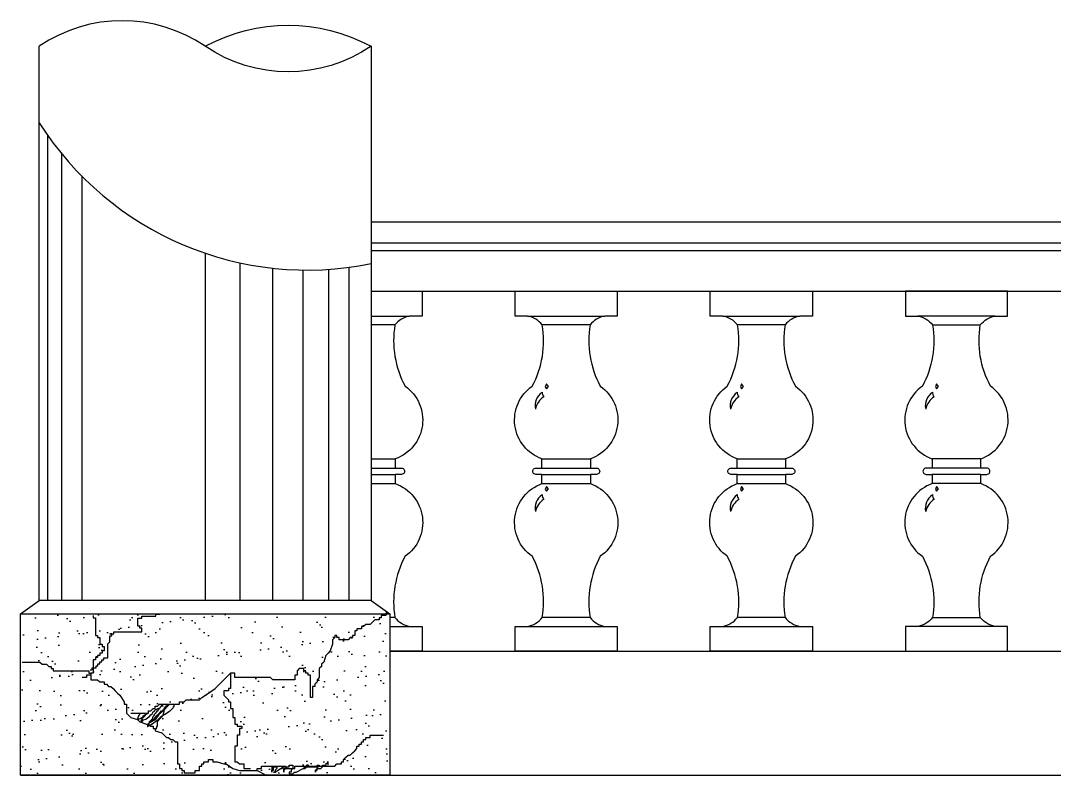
# Model space of a CAD drawing. Extents: x 658 to 3991, y 3094 to 4310.
# Drawn here: x 658 to 2325, y 3094 to 4310 of the extents above; entities that cross this region are included whole.
import ezdxf

# ---------------------------------------------------------------- set-up
doc = ezdxf.new("R2010")
doc.units = 0
doc.header["$LTSCALE"] = 0.85
doc.header["$MEASUREMENT"] = 0
for name, color, linetype in [('2', 2, 'CONTINUOUS'), ('3', 3, 'CONTINUOUS'), ('4', 4, 'CONTINUOUS'), ('7', 7, 'CONTINUOUS')]:
    doc.layers.add(name, color=color, linetype=linetype)

msp = doc.modelspace()

# ---------------------------------------------------------------- hatches: boundary and pattern name
at = {"layer": '3'}
h = msp.add_hatch(dxfattribs=at)
h.set_pattern_fill('AR-SAND', color=256, scale=25, style=0)
h.set_pattern_definition([(37.5, (2482.26, -2404.516), (-1.57483, 48.1706), [0, -38, 0, -42.5, 0, -40.625]), (7.5, (2482.26, -2404.516), (44.2444, 70.55365), [0, -20.5, 0, -34.25, 0, -13.125]), (327.5, (2451.51, -2404.516), (77.85355, 0.14148), [0, -12.5, 0, -45, 0, -58.75]), (317.5, (2451.51, -2404.516), (75.1532, 21.9419), [0, -6.25, 0, -29.5, 0, -33.75])])
h.paths.add_polyline_path([(658.2, 3354.4), (658.2, 3094.4), (1253.2, 3094.4), (1253.2, 3354.4), (1246.9, 3354.4), (1246.9, 3352), (1239.7, 3352), (1239.7, 3348.4), (1236.1, 3348.4), (1236.1, 3344.9), (1229, 3344.9), (1225.4, 3341.3), (1221.9, 3337.7), (1214.7, 3337.7), (1211.1, 3334.1), (1207.6, 3334.1), (1207.6, 3330.6), (1200.4, 3330.6), (1200.4, 3327), (1196.8, 3327), (1196.8, 3319.9), (1193.3, 3319.9), (1193.3, 3316.3), (1189.7, 3316.3), (1186.1, 3312.7), (1171.8, 3312.7), (1171.8, 3316.3), (1168.2, 3316.3), (1168.2, 3319.9), (1164.7, 3319.9), (1164.7, 3316.3), (1161.1, 3312.7), (1161.1, 3305.6), (1157.5, 3294.9), (1153.9, 3291.3), (1150.4, 3287.7), (1146.8, 3277), (1143.2, 3273.4), (1143.2, 3269.9), (1139.7, 3266.3), (1139.7, 3252), (1136.1, 3248.4), (1136.1, 3244.9), (1132.5, 3241.3), (1132.5, 3237.7), (1128.9, 3237.7), (1128.9, 3219.9), (1125.4, 3219.9), (1125.4, 3255.6), (1121.8, 3255.6), (1121.8, 3259.1), (1118.2, 3259.1), (1118.2, 3262.7), (1114.6, 3262.7), (1114.6, 3266.3), (1107.5, 3266.3), (1103.9, 3262.7), (1103.9, 3255.6), (1102.5, 3255.6), (1102.5, 3255.1), (1100.3, 3255.1), (1100.3, 3248.4), (1064.6, 3248.4), (1061, 3252), (1048.8, 3252), (1048.8, 3249.4), (1046, 3249.4), (1046, 3252), (1003.8, 3252), (1003.8, 3259.1), (996.7, 3259.1), (996.7, 3273.4), (1000.3, 3273.4), (1000.3, 3277), (1003.8, 3277), (1003.8, 3280.6), (1011, 3280.6), (1011, 3284.1), (1014.6, 3284.1), (1014.6, 3287.7), (1018.1, 3287.7), (1018.1, 3291.3), (1036, 3291.3), (1036, 3287.7), (1039.6, 3287.7), (1039.6, 3284.1), (1081.3, 3284.1), (1079.9, 3286.2), (1079.9, 3289), (1082.7, 3289), (1088.4, 3280.5), (1091.2, 3277.7), (1094.1, 3269.2), (1096.9, 3266.4), (1096.9, 3263.6), (1099.7, 3260.7), (1096.9, 3260.7), (1096.9, 3257.9), (1099.7, 3255.1), (1100.3, 3255.1), (1100.3, 3255.6), (1103.9, 3255.6), (1103.9, 3262.7), (1107.5, 3266.3), (1114.6, 3266.3), (1114.6, 3262.7), (1118.2, 3262.7), (1118.2, 3259.1), (1121.8, 3259.1), (1121.8, 3255.6), (1125.4, 3255.6), (1125.4, 3219.9), (1128.9, 3219.9), (1128.9, 3237.7), (1132.5, 3237.7), (1132.5, 3241.3), (1136.1, 3244.9), (1136.1, 3248.4), (1139.7, 3252), (1139.7, 3266.3), (1143.2, 3269.9), (1143.2, 3273.4), (1146.8, 3277), (1150.4, 3287.7), (1153.9, 3291.3), (1157.5, 3294.9), (1161.1, 3305.6), (1161.1, 3312.7), (1164.7, 3316.3), (1164.7, 3319.9), (1168.2, 3319.9), (1168.2, 3316.3), (1171.8, 3316.3), (1171.8, 3312.7), (1186.1, 3312.7), (1189.7, 3316.3), (1193.3, 3316.3), (1193.3, 3319.9), (1196.8, 3319.9), (1196.8, 3327), (1200.4, 3327), (1200.4, 3330.6), (1207.6, 3330.6), (1207.6, 3334.1), (1211.1, 3334.1), (1214.7, 3337.7), (1221.9, 3337.7), (1225.4, 3341.3), (1229, 3344.9), (1236.1, 3344.9), (1236.1, 3348.4), (1239.7, 3348.4), (1239.7, 3352), (1246.9, 3352), (1246.9, 3354.4)])

# ---------------------------------------------------------------- linework, layer by layer
at = {"layer": '2'}
msp.add_line((1223.2, 3376.3), (688.2, 3376.3), dxfattribs=at)
for points in [[(1223.2, 4269.2), (1223.2, 3376.3), (1253.2, 3354.4), (1253.2, 3094.4), (658.2, 3094.4), (658.2, 3354.4), (688.2, 3376.3), (688.2, 4269.2)], [(1253.2, 3294.4), (3348.3, 3294.4)], [(658.2, 3094.4), (3990.4, 3094.4)]]:
    msp.add_lwpolyline(points, dxfattribs=at)
at = {"layer": '3'}
for p, q in [((701.3, 4126.2), (701.3, 3376.3)), ((724.1, 4096.2), (724.1, 3376.3)), ((756.9, 4059.8), (756.9, 3376.3)), ((1223.2, 3952.3), (3425.4, 3952.3)), ((955.7, 3935.7), (955.7, 3376.3)), ((1223.2, 3940.3), (3425.4, 3940.3)), ((1011.4, 3920.2), (1011.4, 3376.3)), ((1064.5, 3911.6), (1064.5, 3376.3)), ((1113, 3908.6), (1113, 3376.3)), ((1154.5, 3909.7), (1154.5, 3376.3)), ((1187.4, 3913), (1187.4, 3376.3)), ((1261.7, 3820.3), (1223.2, 3820.3)), ((1576.3, 3820.3), (1499.3, 3820.3)), ((1890.9, 3820.3), (1813.9, 3820.3)), ((2128.5, 3820.3), (2205.5, 3820.3)), ((1223.2, 3589.4), (1262.3, 3589.4)), ((1498.7, 3589.4), (1576.9, 3589.4)), ((1813.3, 3589.4), (1891.5, 3589.4)), ((2206.1, 3589.4), (2127.9, 3589.4)), ((1223.2, 3579.4), (1262.3, 3579.4)), ((1498.7, 3579.4), (1576.9, 3579.4)), ((1813.3, 3579.4), (1891.5, 3579.4)), ((2206.1, 3579.4), (2127.9, 3579.4)), ((1261.7, 3348.6), (1253.2, 3348.6)), ((1576.3, 3348.6), (1499.3, 3348.6)), ((1890.9, 3348.6), (1813.9, 3348.6)), ((2128.5, 3348.6), (2205.5, 3348.6))]:
    msp.add_line(p, q, dxfattribs=at)
msp.add_lwpolyline([(955.7, 4269.2, -0.25232), (1223.2, 4269.2, -0.307867), (955.7, 4269.2, 0.307867), (688.2, 4269.2, 0.307867)], format="xyb", dxfattribs=at)
for points in [[(1504, 3720.4), (1505.8, 3717.4), (1509.1, 3721), (1505.8, 3725), (1504, 3720.4)], [(1818.6, 3720.4), (1820.4, 3717.4), (1823.7, 3721), (1820.4, 3725), (1818.6, 3720.4)], [(2133.2, 3720.4), (2135, 3717.4), (2138.3, 3721), (2135, 3725), (2133.2, 3720.4)], [(1504, 3555.2), (1505.8, 3552.2), (1509.1, 3555.8), (1505.8, 3559.7), (1504, 3555.2)], [(1818.6, 3555.2), (1820.4, 3552.2), (1823.7, 3555.8), (1820.4, 3559.7), (1818.6, 3555.2)], [(2133.2, 3555.2), (2135, 3552.2), (2138.3, 3555.8), (2135, 3559.7), (2133.2, 3555.2)], [(775.1, 3352), (775.1, 3348.4), (778.7, 3348.4), (778.7, 3319.9), (782.3, 3319.9), (782.3, 3316.3), (785.8, 3316.3), (785.8, 3305.6), (789.4, 3305.6), (789.4, 3302), (793, 3302), (793, 3294.9), (789.4, 3294.9), (789.4, 3291.3), (785.8, 3291.3), (785.8, 3287.7), (782.3, 3287.7), (782.3, 3284.1), (778.7, 3284.1), (778.7, 3280.6), (775.1, 3280.6), (775.1, 3259.1), (771.5, 3259.1), (771.5, 3255.6), (764.4, 3255.6), (764.4, 3252), (757.2, 3252)], [(770.1, 3264.5), (773.3, 3264.5), (773.3, 3267.7), (779.7, 3267.7), (779.7, 3270.9), (782.9, 3270.9), (782.9, 3274.1), (786.1, 3274.1), (786.1, 3277.3), (789.3, 3277.3), (789.3, 3280.5), (792.5, 3280.5), (792.5, 3283.7), (798.9, 3283.7), (798.9, 3306.2), (802.2, 3309.4), (802.2, 3319), (805.4, 3319), (805.4, 3322.2), (802.2, 3322.2), (808.6, 3322.2), (808.6, 3325.4), (853.5, 3325.4), (853.5, 3331.8), (850.3, 3331.8), (850.3, 3335), (847.1, 3335), (847.1, 3347.8), (853.5, 3347.8), (853.5, 3351.1), (876, 3351.1), (876, 3354.3), (882.4, 3354.3)], [(1250.4, 3355.6), (1246.9, 3355.6), (1246.9, 3352), (1239.7, 3352), (1239.7, 3348.4), (1236.1, 3348.4), (1236.1, 3344.9), (1229, 3344.9), (1225.4, 3341.3), (1221.9, 3337.7), (1214.7, 3337.7), (1211.1, 3334.1), (1207.6, 3334.1), (1207.6, 3330.6), (1200.4, 3330.6), (1200.4, 3327), (1196.8, 3327), (1196.8, 3319.9), (1193.3, 3319.9), (1193.3, 3316.3), (1189.7, 3316.3), (1186.1, 3312.7), (1171.8, 3312.7), (1171.8, 3316.3), (1168.2, 3316.3), (1168.2, 3319.9), (1164.7, 3319.9), (1164.7, 3316.3), (1161.1, 3312.7), (1161.1, 3305.6), (1157.5, 3294.9), (1153.9, 3291.3), (1150.4, 3287.7), (1146.8, 3277), (1143.2, 3273.4), (1143.2, 3269.9), (1139.7, 3266.3), (1139.7, 3252), (1136.1, 3248.4), (1136.1, 3244.9), (1132.5, 3241.3), (1132.5, 3237.7), (1128.9, 3237.7), (1128.9, 3219.9), (1125.4, 3219.9), (1125.4, 3255.6), (1121.8, 3255.6), (1121.8, 3259.1), (1118.2, 3259.1), (1118.2, 3262.7), (1114.6, 3262.7), (1114.6, 3266.3), (1107.5, 3266.3), (1103.9, 3262.7), (1103.9, 3255.6), (1100.3, 3255.6), (1100.3, 3248.4), (1064.6, 3248.4), (1061, 3252), (1003.8, 3252), (1003.8, 3259.1), (996.7, 3259.1), (996.7, 3234.1), (993.1, 3234.1), (993.1, 3230.6), (986, 3230.6), (986, 3223.4), (989.5, 3219.9), (993.1, 3216.3), (993.1, 3212.7), (996.7, 3212.7), (996.7, 3202), (1000.3, 3202), (1000.3, 3187.7), (1003.8, 3187.7), (1003.8, 3177), (1007.4, 3177), (1007.4, 3173.4), (1014.6, 3173.4), (1014.6, 3169.8), (1011, 3169.8), (1011, 3159.1), (1007.4, 3159.1), (1007.4, 3141.3), (1003.8, 3141.3), (1003.8, 3116.3), (1007.4, 3116.3), (1011, 3112.7), (1018.1, 3112.7), (1018.1, 3105.6), (1028.9, 3105.6)], [(660.7, 3277), (689.3, 3277), (692.9, 3273.4), (700.1, 3273.4), (703.6, 3269.9), (707.2, 3269.9), (707.2, 3266.3), (710.8, 3266.3), (710.8, 3262.7), (768, 3262.7), (768, 3259.1), (771.5, 3259.1), (771.5, 3248.4), (782.3, 3248.4), (785.8, 3244.9), (793, 3244.9), (793, 3241.3), (796.6, 3241.3), (800.1, 3237.7), (803.7, 3237.7), (807.3, 3234.1), (810.8, 3230.6), (814.4, 3227), (818, 3223.4), (825.1, 3212.7), (825.1, 3209.1), (828.7, 3209.1), (828.7, 3194.8), (832.3, 3191.3), (835.9, 3187.7), (846.6, 3184.1), (850.2, 3180.6), (860.9, 3177), (864.5, 3177), (868, 3173.4), (871.6, 3173.4), (871.6, 3169.8), (875.2, 3169.8), (875.2, 3166.3), (885.9, 3162.7), (889.5, 3159.1), (893.1, 3155.6), (896.6, 3155.6), (900.2, 3152), (903.8, 3152), (907.3, 3148.4), (910.9, 3148.4), (910.9, 3112.7), (914.5, 3112.7), (914.5, 3105.6), (918.1, 3105.6), (918.1, 3102), (921.6, 3102), (921.6, 3098.4), (939.5, 3098.4), (939.5, 3102), (946.7, 3102), (946.7, 3109.1), (950.2, 3109.1), (950.2, 3112.7), (953.8, 3112.7), (953.8, 3116.3), (961, 3116.3), (961, 3119.8), (968.1, 3119.8), (968.1, 3116.3), (975.3, 3116.3), (986, 3112.7), (989.5, 3112.7), (1000.3, 3105.6), (1011, 3102), (1039.6, 3102), (1053.9, 3094.8), (1096.8, 3094.8)], [(835.9, 3194.8), (864.5, 3194.8), (864.5, 3198.4), (868, 3198.4), (871.6, 3202), (875.2, 3202), (875.2, 3205.6), (878.8, 3205.6), (882.3, 3209.1), (914.5, 3209.1), (914.5, 3212.7), (921.6, 3212.7), (925.2, 3216.3), (946.7, 3216.3), (950.2, 3219.9), (961, 3227), (971.7, 3234.1), (975.3, 3237.7), (989.5, 3252), (993.1, 3255.6), (996.7, 3259.1)], [(850.4, 3193.5), (849.7, 3192.3), (849.7, 3191.7), (849.1, 3191.7), (849.1, 3191.1), (848.5, 3191.1), (848.5, 3189.8), (847.9, 3189.8), (847.9, 3188), (847.3, 3188), (847.3, 3186.1), (846.7, 3186.1), (846.7, 3184.9), (846, 3184.9), (846, 3184.3), (846.7, 3184.3), (848.5, 3184.9), (849.1, 3185.5), (851, 3186.1), (853.4, 3187.4), (855.3, 3188), (855.9, 3190.5), (857.8, 3191.1), (858.4, 3191.7), (859, 3192.3), (860.8, 3192.9), (861.5, 3193.5), (862.1, 3194.2), (862.7, 3194.2), (862.7, 3194.8), (862.7, 3194.2), (862.1, 3194.2), (862.1, 3193.5), (861.5, 3192.9), (859.6, 3191.7), (858.4, 3189.8), (857.8, 3189.2), (855.3, 3186.8), (854.7, 3186.1), (854.1, 3185.5), (852.8, 3183.7), (852.8, 3182.4), (852.2, 3182.4), (852.2, 3181.8), (854.7, 3181.8), (856.5, 3183.7), (860.2, 3184.9), (863.3, 3187.4), (865.8, 3189.2), (868.2, 3191.7), (870.7, 3194.2), (871.3, 3196), (873.8, 3198.5), (874.4, 3199.1), (875, 3199.7), (875.6, 3200.3), (877.5, 3200.3), (877.5, 3200.9), (878.1, 3200.9), (878.7, 3201.5), (879.3, 3202.2), (881.2, 3202.2), (881.8, 3202.8), (882.4, 3203.4), (883, 3203.4), (883.7, 3204), (883.7, 3204.6), (884.3, 3204.6), (884.3, 3205.2), (884.9, 3205.9), (885.5, 3206.5), (886.1, 3207.1), (886.1, 3207.7), (886.7, 3207.7), (886.7, 3207.1), (886.1, 3206.5), (884.3, 3204.6), (881.8, 3202.2), (879.3, 3198.5), (877.5, 3196.6), (875, 3194.2), (874.4, 3193.5), (873.8, 3192.9), (873.2, 3191.1), (873.2, 3190.5), (872.6, 3189.8), (871.9, 3189.2), (871.3, 3188.6), (871.3, 3188), (870.7, 3187.4), (870.7, 3186.1), (870.1, 3186.1), (870.1, 3184.9), (869.5, 3184.3), (869.5, 3183.7), (868.9, 3183.7), (868.9, 3183.1), (868.2, 3182.4), (867.6, 3182.4), (867, 3181.8), (866.4, 3181.2), (865.8, 3181.2), (865.2, 3180.6), (865.2, 3180), (866.4, 3180), (869.5, 3182.4), (873.8, 3186.1), (877.5, 3190.5), (881.8, 3194.2), (885.5, 3198.5), (887.4, 3199.1), (888.6, 3200.9), (890.4, 3202.2), (890.4, 3202.8), (891.7, 3204.6), (892.3, 3205.2), (892.9, 3205.9), (892.9, 3206.5), (893.5, 3206.5), (893.5, 3207.1), (894.1, 3207.1), (894.8, 3207.7), (894.8, 3208.3), (894.1, 3207.7), (892.3, 3204), (887.4, 3197.8), (881.2, 3192.3), (875, 3183.7), (867, 3179.4), (863.9, 3176.9), (862.7, 3175), (862.7, 3173.2), (863.3, 3173.2), (863.9, 3173.8), (867, 3175), (879.3, 3183.7), (885.5, 3189.8), (891.1, 3192.9), (897.2, 3197.2), (899.1, 3198.5), (901.5, 3200.3), (903.4, 3202.8), (904, 3203.4), (904.6, 3204), (904.6, 3205.2), (905.9, 3205.2), (905.9, 3208.3), (899.7, 3208.3), (896, 3207.7), (894.1, 3204.6), (889.8, 3200.3), (888.6, 3194.8), (888, 3192.9), (886.7, 3189.8), (885.5, 3188), (884.9, 3187.4), (882.4, 3185.5), (881.8, 3184.9), (879.3, 3182.4), (878.7, 3181.8), (878.7, 3181.2), (878.1, 3180.6), (878.1, 3173.2), (877.5, 3173.2), (877.5, 3170.7), (876.9, 3170.7), (876.9, 3168.9)], [(1032.4, 3102), (1039.6, 3102), (1039.6, 3105.6), (1046.7, 3105.6), (1046.7, 3109.1), (1086, 3109.1), (1086, 3105.6), (1100.3, 3105.6), (1100.3, 3109.1), (1164.7, 3109.1), (1168.2, 3112.7), (1175.4, 3112.7), (1175.4, 3116.3), (1179, 3116.3), (1179, 3119.8), (1182.5, 3123.4), (1186.1, 3127), (1189.7, 3127), (1193.3, 3130.6), (1196.8, 3134.1), (1200.4, 3137.7), (1200.4, 3141.3), (1204, 3141.3), (1204, 3144.8), (1207.6, 3144.8), (1207.6, 3148.4), (1211.1, 3148.4), (1211.1, 3152), (1214.7, 3152), (1214.7, 3155.6), (1221.9, 3155.6), (1221.9, 3159.1), (1243.3, 3159.1)], [(1063, 3108.1), (1063, 3099.7), (1063, 3102.5), (1065.8, 3102.5), (1065.8, 3108.1), (1071.4, 3108.1), (1071.4, 3105.3), (1068.6, 3102.5), (1068.6, 3099.7), (1065.8, 3099.7), (1068.6, 3099.7), (1077.1, 3105.3), (1079.9, 3105.3), (1082.7, 3108.1), (1085.6, 3108.1), (1085.6, 3105.3), (1082.7, 3102.5), (1082.7, 3099.7), (1082.7, 3105.3), (1085.6, 3105.3), (1088.4, 3108.1), (1091.2, 3108.1), (1091.2, 3111), (1096.9, 3111), (1096.9, 3105.3), (1094.1, 3102.5), (1094.1, 3099.7), (1091.2, 3099.7), (1091.2, 3096.8), (1096.9, 3096.8), (1099.7, 3099.7), (1102.5, 3099.7), (1113.9, 3105.3), (1116.7, 3108.1), (1122.3, 3108.1), (1122.3, 3111), (1119.5, 3111), (1116.7, 3108.1), (1116.7, 3105.3), (1113.9, 3105.3), (1116.7, 3105.3), (1119.5, 3108.1), (1136.5, 3108.1), (1136.5, 3111), (1139.3, 3111), (1139.3, 3108.1), (1136.5, 3108.1), (1136.5, 3105.3), (1133.6, 3102.5), (1133.6, 3099.7), (1133.6, 3102.5), (1136.5, 3102.5), (1136.5, 3105.3), (1142.1, 3105.3), (1145, 3108.1), (1145, 3111), (1150.6, 3111), (1150.6, 3113.8), (1153.4, 3113.8), (1153.4, 3116.6), (1153.4, 3111)]]:
    msp.add_lwpolyline(points, dxfattribs=at)
for centre, radius, start, end in [((1120.1, 4420.3), 511.7, 212.4354, 281.6239), ((1513.2, 3690.1), 25.6, 123.8418, 192.3615), ((1518.3, 3678.6), 30.6, 122.6518, 168.5448), ((1509.2, 3711.4), 10.2, 176.4423, 223.226), ((1827.8, 3690.1), 25.6, 123.8418, 192.3615), ((1832.9, 3678.6), 30.6, 122.6518, 168.5448), ((1823.8, 3711.4), 10.2, 176.4423, 223.226), ((2142.4, 3690.1), 25.6, 123.8418, 192.3615), ((2147.5, 3678.6), 30.6, 122.6518, 168.5448), ((2138.4, 3711.4), 10.2, 176.4423, 223.226), ((1513.2, 3524.9), 25.6, 123.8418, 192.3615), ((1518.3, 3513.4), 30.6, 122.6518, 168.5448), ((1509.2, 3546.1), 10.2, 176.4423, 223.226), ((1827.8, 3524.9), 25.6, 123.8418, 192.3615), ((1832.9, 3513.4), 30.6, 122.6518, 168.5448), ((1823.8, 3546.1), 10.2, 176.4423, 223.226), ((2142.4, 3524.9), 25.6, 123.8418, 192.3615), ((2147.5, 3513.4), 30.6, 122.6518, 168.5448), ((2138.4, 3546.1), 10.2, 176.4423, 223.226)]:
    msp.add_arc(centre, radius, start, end, dxfattribs=at)
at = {"layer": '4'}
msp.add_line((658.2, 3354.4), (1253.2, 3354.4), dxfattribs=at)
for points in [[(1223.2, 3986.2), (3425.4, 3986.2)], [(1223.2, 3874.4), (3378.3, 3874.4)]]:
    msp.add_lwpolyline(points, dxfattribs=at)
for points in [[(1223.2, 3874.4), (1305.5, 3874.4), (1305.5, 3834.4), (1285.4, 3834.4, 0.181345), (1261.7, 3820.3, 0.166202), (1278.1, 3721.5, -0.609586), (1262.3, 3604.4), (1262.3, 3589.4), (1272.2, 3589.4, -1.007792), (1272.2, 3579.4), (1262.3, 3579.4), (1262.3, 3564.4, -0.609586), (1278.1, 3447.3, 0.166202), (1261.7, 3348.6, 0.181345), (1285.4, 3334.4), (1305.5, 3334.4), (1305.5, 3294.4), (1253.2, 3294.4)], [(1498.7, 3589.4), (1498.7, 3604.4, -0.609586), (1483, 3721.5, 0.166202), (1499.3, 3820.3, 0.181345), (1475.6, 3834.4), (1455.5, 3834.4), (1455.5, 3874.4), (1620.1, 3874.4), (1620.1, 3834.4), (1600, 3834.4, 0.181345), (1576.3, 3820.3, 0.166202), (1592.7, 3721.5, -0.609586), (1576.9, 3604.4), (1576.9, 3589.4), (1586.8, 3589.4, -1.007792), (1586.8, 3579.4), (1576.9, 3579.4), (1576.9, 3564.4, -0.609586), (1592.7, 3447.3, 0.166202), (1576.3, 3348.6, 0.181345), (1600, 3334.4), (1620.1, 3334.4), (1620.1, 3294.4), (1455.5, 3294.4), (1455.5, 3334.4), (1475.6, 3334.4, 0.181345), (1499.3, 3348.6, 0.166202), (1483, 3447.3, -0.609586), (1498.7, 3564.4), (1498.7, 3579.4), (1488.9, 3579.4, -1.007792), (1488.9, 3589.4), (1498.7, 3589.4)], [(1813.3, 3589.4), (1813.3, 3604.4, -0.609586), (1797.6, 3721.5, 0.166202), (1813.9, 3820.3, 0.181345), (1790.2, 3834.4), (1770.1, 3834.4), (1770.1, 3874.4), (1934.7, 3874.4), (1934.7, 3834.4), (1914.6, 3834.4, 0.181345), (1890.9, 3820.3, 0.166202), (1907.3, 3721.5, -0.609586), (1891.5, 3604.4), (1891.5, 3589.4), (1901.4, 3589.4, -1.007792), (1901.4, 3579.4), (1891.5, 3579.4), (1891.5, 3564.4, -0.609586), (1907.3, 3447.3, 0.166202), (1890.9, 3348.6, 0.181345), (1914.6, 3334.4), (1934.7, 3334.4), (1934.7, 3294.4), (1770.1, 3294.4), (1770.1, 3334.4), (1790.2, 3334.4, 0.181345), (1813.9, 3348.6, 0.166202), (1797.6, 3447.3, -0.609586), (1813.3, 3564.4), (1813.3, 3579.4), (1803.5, 3579.4, -1.007792), (1803.5, 3589.4), (1813.3, 3589.4)], [(2206.1, 3589.4), (2206.1, 3604.4, 0.609586), (2221.9, 3721.5, -0.166202), (2205.5, 3820.3, -0.181345), (2229.2, 3834.4), (2249.3, 3834.4), (2249.3, 3874.4), (2084.7, 3874.4), (2084.7, 3834.4), (2104.8, 3834.4, -0.181345), (2128.5, 3820.3, -0.166202), (2112.2, 3721.5, 0.609586), (2127.9, 3604.4), (2127.9, 3589.4), (2118.1, 3589.4, 1.007792), (2118.1, 3579.4), (2127.9, 3579.4), (2127.9, 3564.4, 0.609586), (2112.2, 3447.3, -0.166202), (2128.5, 3348.6, -0.181345), (2104.8, 3334.4), (2084.7, 3334.4), (2084.7, 3294.4), (2249.3, 3294.4), (2249.3, 3334.4), (2229.2, 3334.4, -0.181345), (2205.5, 3348.6, -0.166202), (2221.9, 3447.3, 0.609586), (2206.1, 3564.4), (2206.1, 3579.4), (2216, 3579.4, 1.007792), (2216, 3589.4), (2206.1, 3589.4)]]:
    msp.add_lwpolyline(points, format="xyb", dxfattribs=at)
at = {"layer": '7'}
for p, q in [((1223.2, 3834.4), (1285.4, 3834.4)), ((1475.6, 3834.4), (1600, 3834.4)), ((1790.2, 3834.4), (1914.6, 3834.4)), ((2229.2, 3834.4), (2104.8, 3834.4)), ((1223.2, 3604.4), (1262.3, 3604.4)), ((1498.7, 3604.4), (1576.9, 3604.4)), ((1813.3, 3604.4), (1891.5, 3604.4)), ((2206.1, 3604.4), (2127.9, 3604.4)), ((1223.2, 3564.4), (1262.3, 3564.4)), ((1498.7, 3564.4), (1576.9, 3564.4)), ((1813.3, 3564.4), (1891.5, 3564.4)), ((2206.1, 3564.4), (2127.9, 3564.4)), ((1253.2, 3334.4), (1285.4, 3334.4)), ((1475.6, 3334.4), (1600, 3334.4)), ((1790.2, 3334.4), (1914.6, 3334.4)), ((2229.2, 3334.4), (2104.8, 3334.4))]:
    msp.add_line(p, q, dxfattribs=at)

doc.saveas('drawing.dxf')
